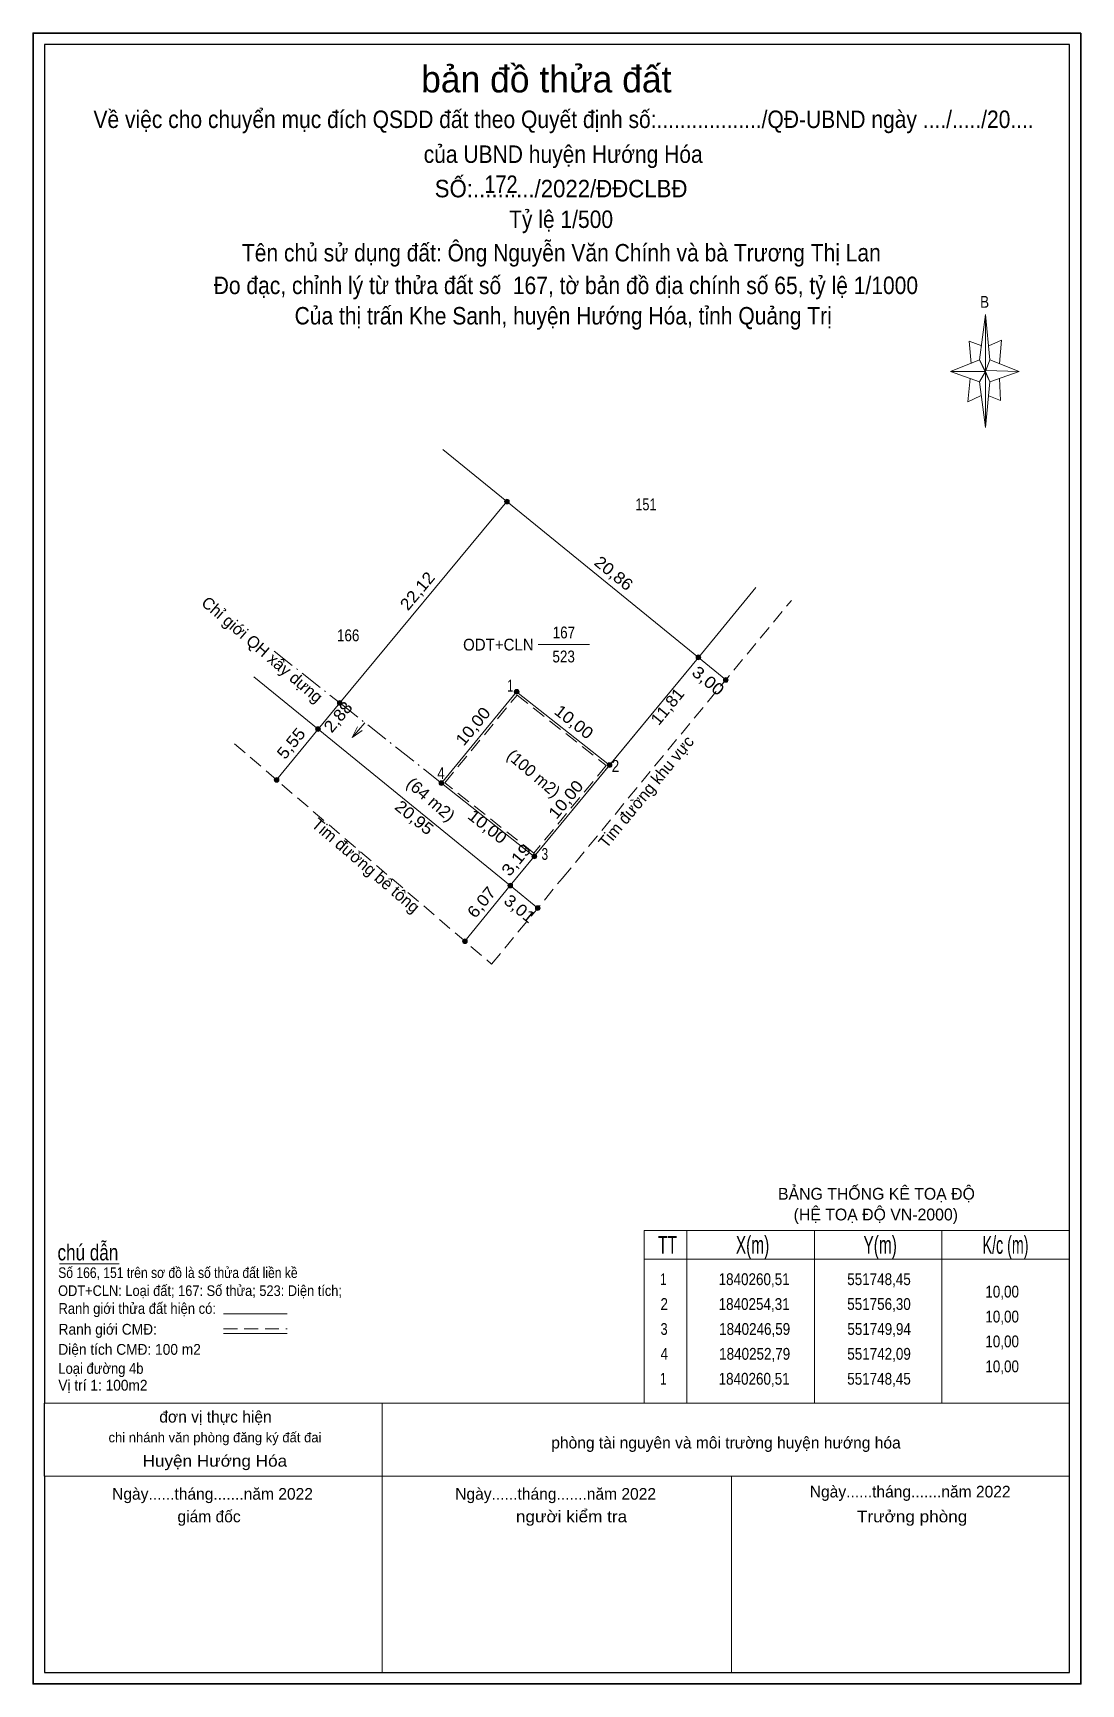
# Model space of a CAD drawing. Header units: metres. Extents: x 551708 to 551796, y 1840177 to 1840316.
import ezdxf
from ezdxf.enums import TextEntityAlignment as Align

# ---------------------------------------------------------------- set-up
doc = ezdxf.new("R2010")
doc.units = ezdxf.units.M
doc.header["$LTSCALE"] = 0.39
doc.linetypes.add('DOT_DASHED', pattern=[7.7, 5, -1.2, 0.3, -1.2])
doc.linetypes.add('MEDIUM_DASHED', pattern=[4.5, 3, -1.5])
for name, color, linetype in [('1', 7, 'Continuous'), ('2', 7, 'Continuous'), ('6', 7, 'Continuous')]:
    doc.layers.add(name, color=color, linetype=linetype)
for name, color, linetype, lineweight in [('10', 7, 'Continuous', 13), ('13', 7, 'Continuous', 13), ('16', 7, 'MEDIUM_DASHED', 13), ('20', 7, 'Continuous', 13), ('22', 7, 'Continuous', 13), ('30', 7, 'DOT_DASHED', 13), ('34', 7, 'Continuous', 13), ('36', 7, 'Continuous', 13), ('4', 7, 'Continuous', 13), ('5', 7, 'Continuous', 13), ('59', 7, 'Continuous', 13)]:
    doc.layers.add(name, color=color, linetype=linetype, lineweight=lineweight)

msp = doc.modelspace()

# ---------------------------------------------------------------- hatches: boundary and pattern name
at = {"layer": '13'}
for points in [[(551747.83, 1840276.59, 1), (551747.43, 1840276.59, 1)], [(551764.01, 1840263.42, 1), (551763.61, 1840263.42, 1)], [(551766.3257, 1840261.5113, 1), (551765.9257, 1840261.5113, 1)], [(551733.6973, 1840259.5724, 1), (551733.2973, 1840259.5724, 1)], [(551733.6973, 1840259.5724, 1), (551733.2973, 1840259.5724, 1)], [(551731.86, 1840257.36, 1), (551731.46, 1840257.36, 1)], [(551756.5036, 1840254.3132, 1), (551756.1036, 1840254.3132, 1)], [(551756.5036, 1840254.3132, 1), (551756.1036, 1840254.3132, 1)], [(551728.358, 1840253.0586, 1), (551727.958, 1840253.0586, 1)], [(551750.1417, 1840246.5949, 1), (551749.7417, 1840246.5949, 1)], [(551748.11, 1840244.13, 1), (551747.71, 1840244.13, 1)], [(551750.4289, 1840242.2186, 1), (551750.0289, 1840242.2186, 1)], [(551744.2773, 1840239.4225, 1), (551743.8773, 1840239.4225, 1)]]:
    msp.add_hatch(color=256, dxfattribs=at).paths.add_polyline_path(points)
at = {"layer": '20'}
for points in [[(551748.6518, 1840260.5096, 1), (551748.2518, 1840260.5096, 1)], [(551756.5036, 1840254.3132, 1), (551756.1036, 1840254.3132, 1)], [(551742.29, 1840252.7913, 1), (551741.89, 1840252.7913, 1)], [(551750.1417, 1840246.5949, 1), (551749.7417, 1840246.5949, 1)]]:
    msp.add_hatch(color=256, dxfattribs=at).paths.add_polyline_path(points)

# ---------------------------------------------------------------- linework, layer by layer
at = {"layer": '10'}
for points in [[(551733.5, 1840259.57), (551747.63, 1840276.59), (551763.81, 1840263.42), (551756.3, 1840254.31)], [(551733.5, 1840259.57), (551731.66, 1840257.36), (551747.91, 1840244.13), (551749.94, 1840246.59)]]:
    msp.add_lwpolyline(points, dxfattribs=at)
msp.add_lwpolyline([(551756.3, 1840254.31), (551749.94, 1840246.59), (551742.09, 1840252.79), (551748.45, 1840260.51)], close=True, dxfattribs=at)
at = {"layer": '13'}
msp.add_line((551750.27, 1840264.5), (551754.62, 1840264.51), dxfattribs=at)
for centre in [(551747.63, 1840276.59), (551763.81, 1840263.42), (551766.1257, 1840261.5113), (551733.4973, 1840259.5724), (551733.4973, 1840259.5724), (551731.66, 1840257.36), (551756.3036, 1840254.3132), (551756.3036, 1840254.3132), (551728.158, 1840253.0586), (551749.9417, 1840246.5949), (551747.91, 1840244.13), (551750.2289, 1840242.2186), (551744.0773, 1840239.4225)]:
    msp.add_circle(centre, 0.2, dxfattribs=at)
at = {"layer": '16'}
msp.add_lwpolyline([(551756.02, 1840254.28), (551749.91, 1840246.87), (551742.37, 1840252.82), (551748.48, 1840260.23)], close=True, dxfattribs=at)
at = {"layer": '20'}
for centre in [(551748.4518, 1840260.5096), (551756.3036, 1840254.3132), (551742.09, 1840252.7913), (551749.9417, 1840246.5949)]:
    msp.add_circle(centre, 0.2, dxfattribs=at)
at = {"layer": '22'}
for p, q in [((551787.57, 1840288.57), (551788.07, 1840292.4)), ((551788.46, 1840288.57), (551790.92, 1840287.58)), ((551787.57, 1840286.7), (551785.11, 1840287.58)), ((551788.46, 1840286.7), (551788.07, 1840282.86)), ((551789.25, 1840286.99), (551789.35, 1840285.12)), ((551789.35, 1840285.12), (551788.36, 1840285.52)), ((551709.81, 1840212.14), (551714.85, 1840212.14)), ((551708.53, 1840200.37), (551795.19, 1840200.37)), ((551737.09, 1840194.21), (551737.09, 1840200.32)), ((551708.53, 1840194.21), (551737.09, 1840194.21)), ((551737.09, 1840194.21), (551766.61, 1840194.21)), ((551737.09, 1840177.59), (551737.09, 1840194.21)), ((551766.61, 1840194.21), (551795.19, 1840194.21)), ((551766.61, 1840177.59), (551766.61, 1840194.21))]:
    msp.add_line(p, q, dxfattribs=at)
at = {"layer": '22', "linetype": 'MEDIUM_DASHED'}
msp.add_line((551752.3, 1840244.73), (551771.67, 1840268.24), dxfattribs=at)
at = {"layer": '22', "lineweight": 25}
for p, q in [((551708.53, 1840194.21), (551708.53, 1840200.37)), ((551795.19, 1840194.21), (551795.19, 1840200.37)), ((551737.09, 1840177.59), (551766.61, 1840177.59))]:
    msp.add_line(p, q, dxfattribs=at)
at = {"layer": '22', "lineweight": 35}
msp.add_lwpolyline([(551796.15, 1840316.2), (551796.15, 1840176.63), (551707.57, 1840176.63), (551707.57, 1840316.2)], close=True, dxfattribs=at)
at = {"layer": '22', "lineweight": 25}
for points in [[(551795.19, 1840200.37), (551795.19, 1840315.24), (551708.53, 1840315.24), (551708.53, 1840200.37)], [(551708.53, 1840194.21), (551708.53, 1840177.59), (551737.09, 1840177.59)], [(551766.61, 1840177.59), (551795.19, 1840177.59), (551795.19, 1840194.21)]]:
    msp.add_lwpolyline(points, dxfattribs=at)
at = {"layer": '22'}
for points in [[(551788.07, 1840292.4), (551788.46, 1840288.57), (551788.07, 1840287.58)], [(551788.07, 1840287.58), (551785.11, 1840287.58), (551787.57, 1840288.57), (551788.46, 1840286.7), (551790.92, 1840287.58), (551788.07, 1840287.68)], [(551788.07, 1840287.58), (551788.07, 1840282.86), (551787.57, 1840286.7)]]:
    msp.add_lwpolyline(points, close=True, dxfattribs=at)
for points in [[(551787.77, 1840289.75), (551786.69, 1840290.14), (551786.88, 1840288.27)], [(551788.36, 1840289.75), (551789.44, 1840290.24), (551789.25, 1840288.27)], [(551788.07, 1840287.58), (551787.57, 1840288.57), (551785.11, 1840287.58)], [(551786.79, 1840286.99), (551786.59, 1840285.02), (551787.67, 1840285.52)], [(551788.07, 1840287.58), (551788.46, 1840286.7), (551790.92, 1840287.58)]]:
    msp.add_lwpolyline(points, dxfattribs=at)
at = {"layer": '22', "linetype": 'MEDIUM_DASHED'}
msp.add_lwpolyline([(551724.6, 1840256.11), (551746.33, 1840237.49), (551752.3, 1840244.73)], dxfattribs=at)
at = {"layer": '30'}
for p, q in [((551727.95, 1840263.95), (551733.5, 1840259.57)), ((551733.5, 1840259.57), (551742.09, 1840252.79))]:
    msp.add_line(p, q, dxfattribs=at)
at = {"layer": '34'}
for p, q in [((551763.81, 1840263.42), (551747.91, 1840244.13)), ((551731.66, 1840257.36), (551726.23, 1840261.77))]:
    msp.add_line(p, q, dxfattribs=at)
at = {"layer": '36'}
for p, q in [((551742.2, 1840281), (551747.63, 1840276.59)), ((551734.54, 1840256.64), (551735.62, 1840257.89)), ((551723.67, 1840207.92), (551729.06, 1840207.92)), ((551723.67, 1840206.27), (551729.06, 1840206.27))]:
    msp.add_line(p, q, dxfattribs=at)
at = {"layer": '36', "linetype": 'MEDIUM_DASHED'}
msp.add_line((551723.67, 1840206.65), (551729.06, 1840206.65), dxfattribs=at)
at = {"layer": '36'}
msp.add_lwpolyline([(551735.39, 1840257.24), (551734.54, 1840256.64), (551735.01, 1840257.56)], dxfattribs=at)
at = {"layer": '4'}
msp.add_line((551768.67, 1840269.32), (551763.81, 1840263.42), dxfattribs=at)
at = {"layer": '5'}
for p, q in [((551766.13, 1840261.51), (551763.81, 1840263.42)), ((551728.16, 1840253.06), (551731.66, 1840257.36)), ((551744.08, 1840239.42), (551747.91, 1840244.13)), ((551750.23, 1840242.22), (551747.91, 1840244.13))]:
    msp.add_line(p, q, dxfattribs=at)
at = {"layer": '59'}
for p, q in [((551759.24, 1840214.98), (551795.19, 1840214.98)), ((551759.24, 1840214.98), (551759.24, 1840200.37)), ((551762.84, 1840214.98), (551762.84, 1840200.37)), ((551773.62, 1840214.98), (551773.62, 1840200.37)), ((551784.4, 1840214.98), (551784.4, 1840200.37)), ((551795.19, 1840214.98), (551795.19, 1840200.37)), ((551759.24, 1840212.53), (551795.19, 1840212.53)), ((551759.24, 1840200.37), (551795.19, 1840200.37))]:
    msp.add_line(p, q, dxfattribs=at)

# ---------------------------------------------------------------- texts
at = {"layer": '1', "width": 0.85}
msp.add_text('166', height=1, dxfattribs=at).set_placement((551734.21, 1840264.78), align=Align.CENTER)
at = {"layer": '13', "width": 0.85}
msp.add_text('167', height=1, rotation=0.123, dxfattribs=at).set_placement((551752.4439, 1840265.022), align=Align.CENTER)
at = {"layer": '2', "width": 0.95}
msp.add_text('ODT+CLN', height=1, rotation=0.123, dxfattribs=at).set_placement((551749.8879, 1840264.0027), align=Align.RIGHT)
at = {"layer": '20'}
for s, width, p in [('1', 0.7, (551747.91, 1840260.53)), ('2', 0.85, (551756.805, 1840253.74)), ('4', 0.85, (551742.055, 1840253.13)), ('3', 0.75, (551750.83, 1840246.3))]:
    msp.add_text(s, height=1, dxfattribs=dict(at, width=width)).set_placement(p, align=Align.CENTER)
at = {"layer": '22'}
for s, height, p in [('bản đồ thửa đất', 2.24, (551750.955, 1840311.18)), ('đơn vị thực hiện', 0.9842, (551722.995, 1840198.73)), ('chi nhánh văn phòng đăng ký đất đai', 0.8234, (551722.95, 1840197.06)), ('phòng tài nguyên và môi trường huyện hướng hóa', 0.9842, (551766.145, 1840196.54))]:
    msp.add_text(s, height=height, dxfattribs=at).set_placement(p, align=Align.CENTER)
for s, height, width, p in [('Về việc cho chuyển mục đích QSDD đất theo Quyết định số:................../QĐ-UBND ngày ..../...../20.... ', 1.476, 0.9, (551752.665, 1840308.17)), ('của UBND huyện Hướng Hóa ', 1.476, 0.9, (551752.63, 1840305.22)), ('SỐ:........../2022/ĐĐCLBĐ', 1.476, 0.95, (551752.205, 1840302.31)), ('172', 1.476, 0.85, (551747.125, 1840302.68)), ('Tỷ lệ 1/500', 1.476, 0.9, (551752.205, 1840299.72)), ('Tên chủ sử dụng đất: Ông Nguyễn Văn Chính và bà Trương Thị Lan', 1.476, 0.9, (551752.23, 1840296.89)), ('Đo đạc, chỉnh lý từ thửa đất số  167, tờ bản đồ địa chính số 65, tỷ lệ 1/1000', 1.476, 0.9, (551752.61, 1840294.13)), ('B', 1, 0.85, (551788.005, 1840292.97)), ('Của thị trấn Khe Sanh, huyện Hướng Hóa, tỉnh Quảng Trị', 1.476, 0.9, (551752.385, 1840291.56)), ('Huyện Hướng Hóa', 0.9842, 1.1, (551722.94, 1840195))]:
    msp.add_text(s, height=height, dxfattribs=dict(at, width=width)).set_placement(p, align=Align.CENTER)
for s, p in [('BẢNG THỐNG KÊ TOẠ ĐỘ ', (551770.54, 1840217.57)), ('(HỆ TOẠ ĐỘ VN-2000)', (551771.86, 1840215.82))]:
    msp.add_text(s, height=1, dxfattribs=at).set_placement(p)
for s, height, width, p in [('chú dẫn', 1.35, 0.8, (551709.64, 1840212.44)), ('Số 166, 151 trên sơ đồ là số thửa đất liền kề', 0.8999, 0.85, (551709.7, 1840210.95)), ('ODT+CLN: Loại đất; 167: Số thửa; 523: Diện tích;', 0.8999, 0.9, (551709.69, 1840209.43)), ('Ranh giới thửa đất hiện có:', 0.9136, 0.9, (551709.72, 1840207.92)), ('Ranh giới CMĐ:', 0.9136, 0.95, (551709.73, 1840206.16)), ('Diện tích CMĐ: 100 m2', 0.9124, 0.95, (551709.71, 1840204.46)), ('Loại đường 4b', 0.9124, 0.9, (551709.71, 1840202.85)), ('Vị trí 1: 100m2', 0.9124, 0.95, (551709.71, 1840201.43))]:
    msp.add_text(s, height=height, dxfattribs=dict(at, width=width)).set_placement(p)
for s, p in [('Ngày......tháng.......năm 2022', (551731.23, 1840192.21)), ('Ngày......tháng.......năm 2022', (551760.23, 1840192.21)), ('Ngày......tháng.......năm 2022', (551790.2, 1840192.4)), ('giám đốc', (551725.12, 1840190.3))]:
    msp.add_text(s, height=0.9842, dxfattribs=at).set_placement(p, align=Align.RIGHT)
at = {"layer": '22', "width": 1.1}
for s, p in [('người kiểm tra', (551757.79, 1840190.3)), ('Trưởng phòng', (551786.54, 1840190.3))]:
    msp.add_text(s, height=0.9842, dxfattribs=at).set_placement(p, align=Align.RIGHT)
at = {"layer": '36'}
for s, p in [('Chỉ giới QH xây dựng', (551726.6197, 1840263.6972)), ('(100 m2)', (551749.5597, 1840253.2372)), ('Tim đường bê tông', (551735.3797, 1840245.4483))]:
    msp.add_text(s, height=1, rotation=319.418, dxfattribs=at).set_placement(p, align=Align.CENTER)
at = {"layer": '36', "width": 1.05}
msp.add_text('(64 m2)', height=1, rotation=319.418, dxfattribs=at).set_placement((551740.8697, 1840251.0313), align=Align.CENTER)
at = {"layer": '4', "width": 0.8}
msp.add_text('151', height=1, dxfattribs=at).set_placement((551759.375, 1840275.85), align=Align.CENTER)
at = {"layer": '4', "width": 0.85}
msp.add_text('523', height=1, rotation=0.123, dxfattribs=at).set_placement((551752.4239, 1840262.992), align=Align.CENTER)
at = {"layer": '4'}
msp.add_text('Tim đường khu vực', height=1, rotation=50.511, dxfattribs=at).set_placement((551759.7797, 1840251.737), align=Align.CENTER)
at = {"layer": '5'}
for s, rotation, width, p in [('3,00', 320.503, 1.15, (551764.322, 1840261.0575)), ('5,55', 50.849, 1.1, (551729.7702, 1840255.8293)), ('6,07', 50.849, 1.1, (551745.8642, 1840242.4043)), ('3,01', 320.503, 1.1, (551748.382, 1840241.7905))]:
    msp.add_text(s, height=1, rotation=rotation, dxfattribs=dict(at, width=width)).set_placement(p, align=Align.CENTER)
at = {"layer": '59'}
for s, height, width, p in [(' TT', 1.5, 0.65, (551761.025, 1840213)), (' X(m)', 1.5, 0.65, (551768.21, 1840213)), (' Y(m)', 1.5, 0.65, (551778.995, 1840213)), ('K/c (m)', 1.5, 0.6, (551789.775, 1840213)), (' 1', 1, 0.75, (551760.71, 1840210.35)), (' 1840260,51', 1, 0.85, (551768.365, 1840210.35)), (' 551748,45', 1, 0.85, (551778.92, 1840210.35)), (' 10,00', 1, 0.85, (551789.33, 1840209.3)), (' 2', 1, 0.85, (551760.765, 1840208.25)), (' 1840254,31', 1, 0.85, (551768.365, 1840208.25)), (' 551756,30', 1, 0.85, (551778.92, 1840208.25)), (' 10,00', 1, 0.85, (551789.33, 1840207.19)), (' 3', 1, 0.8, (551760.765, 1840206.14)), (' 1840246,59', 1, 0.85, (551768.41, 1840206.14)), (' 551749,94', 1, 0.85, (551778.93, 1840206.14)), (' 10,00', 1, 0.85, (551789.33, 1840205.09)), (' 4', 1, 0.85, (551760.775, 1840204.04)), (' 1840252,79', 1, 0.85, (551768.41, 1840204.04)), (' 551742,09', 1, 0.85, (551778.925, 1840204.04)), (' 10,00', 1, 0.85, (551789.33, 1840202.98)), (' 1', 1, 0.75, (551760.71, 1840201.93)), (' 1840260,51', 1, 0.85, (551768.365, 1840201.93)), (' 551748,45', 1, 0.85, (551778.92, 1840201.93))]:
    msp.add_text(s, height=height, dxfattribs=dict(at, width=width)).set_placement(p, align=Align.CENTER)
at = {"layer": '6'}
for s, rotation, width, p in [('20,86', 320.856, 1.1, (551756.3444, 1840270.1443)), ('22,12', 50.291, 1.1, (551740.4405, 1840268.7156)), ('11,81', 50.502, 1.05, (551761.5756, 1840258.952)), ('2,88', 50.292, 1.1, (551733.7363, 1840258.0656)), ('10,00', 50.503, 1.1, (551745.1427, 1840257.277)), ('10,00', 321.721, 1.1, (551752.9853, 1840257.5716)), ('10,00', 50.503, 1.1, (551752.9927, 1840251.087)), ('20,95', 320.849, 1.1, (551739.4843, 1840249.4922)), ('10,00', 321.721, 1.1, (551745.6753, 1840248.7216)), ('3,19', 50.503, 1.15, (551748.7984, 1840245.987))]:
    msp.add_text(s, height=1, rotation=rotation, dxfattribs=dict(at, width=width)).set_placement(p, align=Align.CENTER)

doc.saveas('drawing.dxf')
